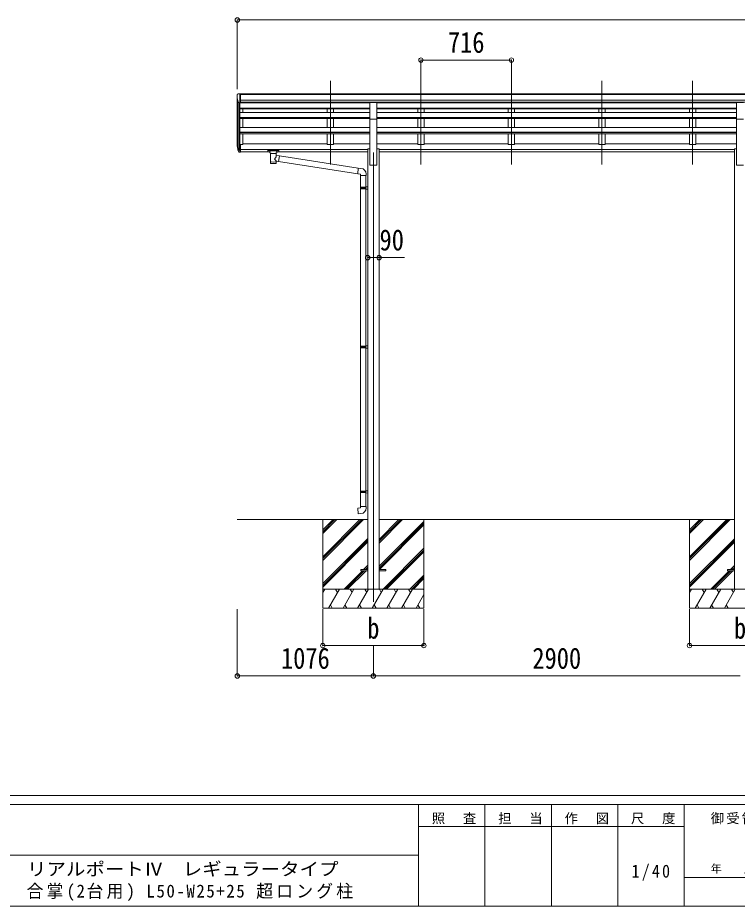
# Model space of a CAD drawing. Units: millimetres at full size. Extents: x -9783 to 33754, y -10064 to 6752.
# Drawn here: x 36 to 5726, y -6828 to 194 of the extents above; entities that cross this region are included whole.
import ezdxf
from ezdxf.enums import TextEntityAlignment as Align

# ---------------------------------------------------------------- set-up
doc = ezdxf.new("R2010")
doc.units = ezdxf.units.MM
doc.header["$LTSCALE"] = 35
doc.header["$PDMODE"] = 32
doc.header["$PDSIZE"] = 35
for name, color, linetype, lineweight in [('0-0_0', 7, 'Continuous', 9), ('0-1_本体', 4, 'Continuous', 9), ('0-2_部品', 7, 'Continuous', 9), ('0-8_PARTS2', 2, 'Continuous', 9), ('0-A_寸法', 6, 'Continuous', 9), ('F-0_240', 7, 'Continuous', 9)]:
    doc.layers.add(name, color=color, linetype=linetype, lineweight=lineweight)
doc.styles.add('ＭＳ ゴシック', font='')
doc.styles.get('ＭＳ ゴシック').set_extended_font_data('MS Gothic')

msp = doc.modelspace()

# ---------------------------------------------------------------- linework, layer by layer
at = {"layer": '0-0_0'}
for p, q in [((1772.2, -3771.76), (2803, -3771.76)), ((2448.2, -3771.76), (2448.2, -4471.76)), ((2448.2, -4065.94), (2742.38, -3771.76)), ((2448.2, -4080.08), (2756.53, -3771.76)), ((2448.2, -4094.22), (2770.67, -3771.76)), ((2448.2, -3882.09), (2558.54, -3771.76)), ((2448.2, -3867.95), (2544.39, -3771.76)), ((2448.2, -3853.81), (2530.25, -3771.76)), ((2893.4, -3771.76), (5703, -3771.76)), ((2893.4, -3957.39), (3079.04, -3771.76)), ((2893.4, -3943.25), (3064.89, -3771.76)), ((2893.4, -3929.11), (3050.75, -3771.76)), ((2893.4, -4141.24), (3248.2, -3786.44)), ((3248.2, -3771.76), (3248.2, -4471.76)), ((5348.2, -3771.76), (5348.2, -4471.76)), ((5348.2, -4065.94), (5642.38, -3771.76)), ((5348.2, -4080.08), (5656.53, -3771.76)), ((5348.2, -4094.22), (5670.67, -3771.76)), ((5348.2, -3882.09), (5458.54, -3771.76)), ((5348.2, -3867.95), (5444.39, -3771.76)), ((5348.2, -3853.81), (5430.25, -3771.76)), ((2893.4, -4155.38), (3248.2, -3800.58)), ((2895.66, -4167.26), (3248.2, -3814.73)), ((2448.2, -4278.07), (2803, -3923.27)), ((5348.2, -4278.07), (5703, -3923.27)), ((2448.2, -4292.21), (2803, -3937.42)), ((2448.2, -4306.36), (2803, -3951.56)), ((2925.01, -4321.76), (3248.2, -3998.57)), ((5348.2, -4292.21), (5703, -3937.42)), ((5348.2, -4306.36), (5703, -3951.56)), ((2939.15, -4321.76), (3248.2, -4012.71)), ((2953.3, -4321.76), (3248.2, -4026.86)), ((2771.15, -4167.26), (2803, -4135.4)), ((5671.15, -4167.26), (5703, -4135.4)), ((2616.65, -4321.76), (2762.15, -4176.26)), ((2630.79, -4321.76), (2776.29, -4176.26)), ((2644.93, -4321.76), (2790.43, -4176.26)), ((2785.29, -4167.26), (2803, -4149.55)), ((2799.43, -4167.26), (2803, -4163.69)), ((3137.15, -4321.76), (3248.2, -4210.7)), ((5516.65, -4321.76), (5662.15, -4176.26)), ((5530.79, -4321.76), (5676.29, -4176.26)), ((5544.93, -4321.76), (5690.43, -4176.26)), ((5685.29, -4167.26), (5703, -4149.55)), ((5699.43, -4167.26), (5703, -4163.69)), ((3151.29, -4321.76), (3248.2, -4224.85)), ((3165.43, -4321.76), (3248.2, -4238.99)), ((3248.2, -4321.76), (2448.2, -4321.76)), ((2448.2, -4349.26), (2464.08, -4321.76)), ((2492.95, -4471.76), (2579.55, -4321.76)), ((2564.55, -4347.74), (2549.55, -4321.76)), ((2608.42, -4471.76), (2695.02, -4321.76)), ((2680.02, -4347.74), (2665.02, -4321.76)), ((2723.89, -4471.76), (2810.49, -4321.76)), ((2795.49, -4347.74), (2780.49, -4321.76)), ((2839.36, -4471.76), (2925.96, -4321.76)), ((2910.96, -4347.74), (2895.96, -4321.76)), ((2954.83, -4471.76), (3041.43, -4321.76)), ((3026.43, -4347.74), (3011.43, -4321.76)), ((3070.3, -4471.76), (3156.9, -4321.76)), ((3126.9, -4321.76), (3141.9, -4347.74)), ((3242.37, -4321.76), (3248.2, -4331.86)), ((6148.2, -4321.76), (5348.2, -4321.76)), ((5348.2, -4349.26), (5364.08, -4321.76)), ((5392.95, -4471.76), (5479.55, -4321.76)), ((5464.55, -4347.74), (5449.55, -4321.76)), ((5508.42, -4471.76), (5595.02, -4321.76)), ((5580.02, -4347.74), (5565.02, -4321.76)), ((5623.89, -4471.76), (5710.49, -4321.76)), ((5695.49, -4347.74), (5680.49, -4321.76)), ((3185.77, -4471.76), (3248.2, -4363.62)), ((2448.2, -4471.76), (3248.2, -4471.76)), ((2507.95, -4445.78), (2522.95, -4471.76)), ((2623.42, -4445.78), (2638.42, -4471.76)), ((2738.89, -4445.78), (2753.89, -4471.76)), ((2854.36, -4445.78), (2869.36, -4471.76)), ((2969.83, -4445.78), (2984.83, -4471.76)), ((3085.3, -4445.78), (3100.3, -4471.76)), ((3200.77, -4445.78), (3215.77, -4471.76)), ((5348.2, -4471.76), (6148.2, -4471.76)), ((5407.95, -4445.78), (5422.95, -4471.76)), ((5523.42, -4445.78), (5538.42, -4471.76)), ((5638.89, -4445.78), (5653.89, -4471.76))]:
    msp.add_line(p, q, dxfattribs=at)
at = {"layer": '0-1_本体'}
for p, q in [((1798.7, -407.64), (6797.7, -407.64)), ((1798.7, -412.99), (6797.7, -412.99)), ((1772.2, -808.64), (1772.2, -444.39)), ((1776.49, -463.19), (1776.49, -832.9)), ((1786.2, -478.55), (1786.2, -850.9)), ((1792.2, -479.02), (1792.2, -806.47)), ((1792.2, -479.03), (2820.7, -479.03)), ((1798.7, -456.52), (6797.7, -456.52)), ((1798.7, -474.19), (6797.7, -474.19)), ((2820.7, -476.56), (1798.7, -476.56)), ((2483.2, -476.56), (2483.2, -479.03)), ((2533.2, -476.56), (2533.2, -479.03)), ((2875.7, -476.56), (5720.7, -476.56)), ((2875.7, -479.03), (5720.7, -479.03)), ((3199.2, -476.56), (3199.2, -479.03)), ((3249.2, -476.56), (3249.2, -479.03)), ((3915.2, -476.56), (3915.2, -479.03)), ((3965.2, -476.56), (3965.2, -479.03)), ((4631.2, -476.56), (4631.2, -479.03)), ((4681.2, -476.56), (4681.2, -479.03)), ((5347.2, -476.56), (5347.2, -479.03)), ((5397.2, -476.56), (5397.2, -479.03)), ((1792.2, -521.22), (2820.7, -521.22)), ((1792.2, -522.62), (2820.7, -522.62)), ((1792.2, -526.31), (2820.7, -526.31)), ((1792.2, -553.55), (2820.7, -553.55)), ((1817.2, -553.55), (1817.2, -526.31)), ((2483.2, -526.31), (2483.2, -553.55)), ((2533.2, -526.31), (2533.2, -553.55)), ((2875.7, -521.22), (5720.7, -521.22)), ((2875.7, -522.62), (5720.7, -522.62)), ((2875.7, -526.31), (5720.7, -526.31)), ((2875.7, -553.55), (5720.7, -553.55)), ((3199.2, -526.31), (3199.2, -553.55)), ((3249.2, -526.31), (3249.2, -553.55)), ((3915.2, -526.31), (3915.2, -553.55)), ((3965.2, -526.31), (3965.2, -553.55)), ((4631.2, -526.31), (4631.2, -553.55)), ((4681.2, -526.31), (4681.2, -553.55)), ((5347.2, -526.31), (5347.2, -553.55)), ((5397.2, -526.31), (5397.2, -553.55)), ((1792.2, -594.28), (2820.7, -594.28)), ((1792.2, -595.77), (2820.7, -595.77)), ((1792.2, -602.58), (2820.7, -602.58)), ((1817.2, -672.07), (1817.2, -602.58)), ((2483.2, -602.58), (2483.2, -672.07)), ((2533.2, -602.58), (2533.2, -672.07)), ((2820.7, -971.76), (2820.7, -607.82)), ((2875.7, -594.28), (5720.7, -594.28)), ((2875.7, -595.77), (5720.7, -595.77)), ((2875.7, -602.58), (5720.7, -602.58)), ((2875.7, -971.76), (2875.7, -607.82)), ((3199.2, -602.58), (3199.2, -672.07)), ((3249.2, -602.58), (3249.2, -672.07)), ((3915.2, -602.58), (3915.2, -672.07)), ((3965.2, -602.58), (3965.2, -672.07)), ((4631.2, -602.58), (4631.2, -672.07)), ((4681.2, -602.58), (4681.2, -672.07)), ((5347.2, -602.58), (5347.2, -672.07)), ((5397.2, -602.58), (5397.2, -672.07)), ((5720.7, -971.76), (5720.7, -607.82)), ((1792.2, -672.07), (2820.7, -672.07)), ((2875.7, -672.07), (5720.7, -672.07)), ((1792.2, -711.38), (2820.7, -711.38)), ((1792.2, -712.86), (2820.7, -712.86)), ((1792.2, -722.34), (2820.7, -722.34)), ((1817.2, -807.29), (1817.2, -722.34)), ((2483.2, -722.34), (2483.2, -807.29)), ((2875.7, -711.38), (5720.7, -711.38)), ((2875.7, -712.86), (5720.7, -712.86)), ((2875.7, -722.34), (5720.7, -722.34)), ((3199.2, -722.34), (3199.2, -807.29)), ((3915.2, -722.34), (3915.2, -807.29)), ((4631.2, -722.34), (4631.2, -807.29)), ((5347.2, -722.34), (5347.2, -807.29)), ((1798.7, -807.29), (1817.2, -807.29)), ((1817.2, -802.49), (2483.2, -802.49)), ((2533.2, -802.49), (2820.7, -802.49)), ((2803.2, -841.76), (2820.7, -841.76)), ((2803.2, -841.76), (2803.2, -4321.76)), ((2875.7, -802.49), (3199.2, -802.49)), ((2875.7, -841.76), (2893.2, -841.76)), ((2893.2, -841.76), (2893.2, -4321.76)), ((3249.2, -802.49), (3915.2, -802.49)), ((3965.2, -802.49), (4631.2, -802.49)), ((4681.2, -802.49), (5347.2, -802.49)), ((5397.2, -802.49), (5720.7, -802.49)), ((5703.2, -841.76), (5720.7, -841.76)), ((5703.2, -841.76), (5703.2, -4321.76)), ((1798.7, -846.8), (2803.2, -846.8)), ((1798.7, -848.18), (2803.2, -848.18)), ((1798.7, -865.36), (2030.2, -865.36)), ((2084.2, -865.36), (2803.2, -865.36)), ((2893.2, -846.8), (5703.2, -846.8)), ((2893.2, -848.18), (5703.2, -848.18)), ((2893.2, -865.36), (5703.2, -865.36)), ((2820.7, -971.76), (2875.7, -971.76)), ((5720.7, -971.76), (5775.7, -971.76))]:
    msp.add_line(p, q, dxfattribs=at)
for points in [[(2533.2, -722.34), (2533.2, -807.29), (2483.2, -807.29)], [(3249.2, -722.34), (3249.2, -807.29), (3199.2, -807.29)], [(3965.2, -722.34), (3965.2, -807.29), (3915.2, -807.29)], [(4681.2, -722.34), (4681.2, -807.29), (4631.2, -807.29)], [(5397.2, -722.34), (5397.2, -807.29), (5347.2, -807.29)]]:
    msp.add_lwpolyline(points, dxfattribs=at)
at = {"layer": '0-2_部品'}
for p, q in [((1770.2, -415.41), (1770.2, -416.04)), ((1777.11, -406.61), (1773.05, -412.41)), ((1780.2, -406.04), (1777.87, -406.18)), ((1780.2, -406.04), (1798.7, -406.04)), ((1792.2, -479.02), (1792.2, -406.04)), ((1798.7, -406.04), (1808.7, -406.13)), ((1798.7, -478.02), (1798.7, -406.04)), ((1808.7, -407.64), (1808.7, -406.13)), ((1784.58, -477.21), (1775.3, -461.14)), ((1792.2, -479.02), (1787, -478.7)), ((1798.7, -478.02), (1792.2, -478.02)), ((2820.7, -475.91), (2875.7, -475.91)), ((2820.7, -607.98), (2820.7, -475.91)), ((2875.7, -607.98), (2875.7, -475.91)), ((5720.7, -475.91), (5775.7, -475.91)), ((5720.7, -607.98), (5720.7, -475.91)), ((2820.7, -607.98), (2875.7, -607.98)), ((5720.7, -607.98), (5775.7, -607.98)), ((1774.6, -832.51), (1784.76, -851.68)), ((1785.77, -850.43), (1776.02, -832.01)), ((1792.2, -806.47), (1792.2, -868.35)), ((1798.7, -806.47), (1792.2, -806.47)), ((1798.7, -806.47), (1798.7, -867.53)), ((1777.18, -849.36), (1784.76, -866.85)), ((1792.2, -851.18), (1787.07, -851.18)), ((1792.2, -853.18), (1787.36, -853.18)), ((1792.2, -868.35), (1787.36, -868.35)), ((1798.7, -844.78), (1792.2, -844.78)), ((1798.7, -850.18), (1792.2, -850.18)), ((1798.7, -867.53), (1792.2, -867.53)), ((2013.7, -853.24), (2013.7, -864)), ((2013.7, -853.43), (2013.7, -854.97)), ((2015.7, -852.58), (2098.7, -852.58)), ((2015.7, -854.76), (2098.7, -854.76)), ((2015.7, -864.67), (2030.2, -864.67)), ((2030.2, -871.47), (2030.2, -861.2)), ((2034.3, -875.97), (2034.29, -956.26)), ((2080.1, -893.55), (2080.1, -875.96)), ((2105.33, -897.45), (2080.1, -893.54)), ((2084.2, -871.47), (2084.2, -861.2)), ((2084.2, -864.67), (2098.7, -864.67)), ((2105.33, -897.45), (2098.31, -942.71)), ((2100.7, -853.24), (2100.7, -864)), ((2105.33, -897.45), (2729.29, -994.25)), ((2080.12, -956.26), (2080.1, -939.64)), ((2080.1, -939.89), (2098.31, -942.71)), ((2725.28, -1040.08), (2098.31, -942.71)), ((2750.13, -996.07), (2729.29, -994.25)), ((2745.2, -1051.82), (2791.2, -1051.82)), ((2747.2, -1051.82), (2747.2, -1145.82)), ((2789.2, -1051.82), (2789.2, -1143.26)), ((2791.2, -1051.82), (2791.2, -1040.9)), ((2745.2, -1147.82), (2746.2, -1145.82)), ((2745.2, -1147.82), (2789.2, -1147.82)), ((2745.2, -1147.82), (2745.2, -1155.82)), ((2745.2, -1155.82), (2789.2, -1155.82)), ((2745.2, -1155.82), (2746.2, -1157.82)), ((2746.2, -1145.82), (2789.2, -1145.82)), ((2746.2, -1157.82), (2789.2, -1157.82)), ((2747.2, -1157.82), (2747.2, -2402.01)), ((2784.73, -1147.82), (2784.3, -1145.82)), ((2787.2, -1143.32), (2803.2, -1142.85)), ((2787.2, -1145.32), (2787.2, -1143.32)), ((2787.2, -1145.32), (2789.2, -1145.32)), ((2787.2, -1160.32), (2787.2, -1158.32)), ((2787.2, -1160.32), (2803.2, -1160.79)), ((2789.2, -1160.38), (2789.2, -2399.45)), ((2803.2, -1142.85), (2803.2, -1160.79)), ((2745.2, -2404.01), (2746.2, -2402.01)), ((2745.2, -2404.01), (2789.2, -2404.01)), ((2745.2, -2404.01), (2745.2, -2412.01)), ((2745.2, -2412.01), (2789.2, -2412.01)), ((2745.2, -2412.01), (2746.2, -2414.01)), ((2746.2, -2402.01), (2789.2, -2402.01)), ((2746.2, -2414.01), (2789.2, -2414.01)), ((2747.2, -2414.01), (2747.2, -3547.17)), ((2784.73, -2404.01), (2784.3, -2402.01)), ((2787.2, -2399.51), (2803.2, -2399.04)), ((2787.2, -2401.51), (2787.2, -2399.51)), ((2787.2, -2401.51), (2789.2, -2401.51)), ((2787.2, -2416.51), (2787.2, -2414.51)), ((2787.2, -2416.51), (2803.2, -2416.98)), ((2789.2, -2416.57), (2789.2, -3544.61)), ((2803.2, -2399.04), (2803.2, -2416.98)), ((2745.2, -3549.17), (2746.2, -3547.17)), ((2745.2, -3549.17), (2789.2, -3549.17)), ((2745.2, -3549.17), (2745.2, -3557.17)), ((2745.2, -3557.17), (2789.2, -3557.17)), ((2745.2, -3557.17), (2746.2, -3559.17)), ((2746.2, -3547.17), (2789.2, -3547.17)), ((2746.2, -3559.17), (2789.2, -3559.17)), ((2747.2, -3559.17), (2747.2, -3669.17)), ((2784.73, -3549.17), (2784.3, -3547.17)), ((2787.2, -3544.67), (2803.2, -3544.2)), ((2787.2, -3546.67), (2787.2, -3544.67)), ((2787.2, -3546.67), (2789.2, -3546.67)), ((2787.2, -3561.67), (2787.2, -3559.67)), ((2787.2, -3561.67), (2803.2, -3562.14)), ((2789.2, -3561.73), (2789.2, -3669.17)), ((2803.2, -3544.2), (2803.2, -3562.14)), ((2745.2, -3669.17), (2791.2, -3669.17)), ((2745.2, -3679.17), (2745.2, -3669.17)), ((2791.2, -3669.17), (2791.2, -3680.08))]:
    msp.add_line(p, q, dxfattribs=at)
at = {"layer": '0-2_部品', "color": 4}
for p, q in [((2748.4, -4167.26), (2748.4, -4176.26)), ((2803.2, -4167.26), (2748.4, -4167.26)), ((2803.2, -4176.26), (2748.4, -4176.26)), ((2948, -4167.26), (2893.2, -4167.26)), ((5648.4, -4167.26), (5648.4, -4176.26)), ((5703.2, -4167.26), (5648.4, -4167.26)), ((5703.2, -4176.26), (5648.4, -4176.26))]:
    msp.add_line(p, q, dxfattribs=at)
at = {"layer": '0-2_部品'}
for points in [[(2013.7, -853.24), (2013.74, -853.05), (2013.83, -852.91), (2013.92, -852.82), (2014.02, -852.76), (2014.15, -852.71), (2014.44, -852.65), (2014.93, -852.6), (2015.47, -852.58), (2015.7, -852.58)], [(2013.7, -864), (2013.74, -864.2), (2013.83, -864.33), (2013.92, -864.43), (2014.02, -864.49), (2014.15, -864.53), (2014.44, -864.6), (2014.93, -864.64), (2015.47, -864.66), (2015.7, -864.67)], [(2030.24, -871.42), (2030.22, -871.77), (2030.47, -872.73), (2030.99, -873.61), (2031.79, -874.45), (2032.9, -875.25), (2034.3, -875.97)], [(2080.1, -875.96), (2080.34, -875.87), (2081.69, -875.13), (2082.81, -874.29), (2083.56, -873.42), (2084.02, -872.52), (2084.19, -871.63)], [(2098.7, -852.58), (2099.06, -852.58), (2099.59, -852.61), (2100.04, -852.66), (2100.34, -852.74), (2100.51, -852.83), (2100.63, -852.97), (2100.7, -853.15), (2100.7, -853.24)], [(2098.7, -864.67), (2099.06, -864.66), (2099.59, -864.64), (2100.04, -864.58), (2100.34, -864.51), (2100.51, -864.41), (2100.63, -864.27), (2100.7, -864.09), (2100.7, -864)], [(2729.29, -994.25), (2725.28, -1040.08), (2745.2, -1041.82), (2745.2, -1051.82)], [(2784.73, -1147.82), (2784.73, -1155.82), (2784.3, -1157.82)], [(2787.2, -1158.32), (2789.2, -1158.32), (2789.2, -1145.32)], [(2784.73, -2404.01), (2784.73, -2412.01), (2784.3, -2414.01)], [(2787.2, -2414.51), (2789.2, -2414.51), (2789.2, -2401.51)], [(2784.73, -3549.17), (2784.73, -3557.17), (2784.3, -3559.17)], [(2787.2, -3559.67), (2789.2, -3559.67), (2789.2, -3546.67)], [(2750.13, -3724.91), (2729.29, -3726.74), (2725.28, -3680.91), (2745.2, -3679.17)]]:
    msp.add_lwpolyline(points, dxfattribs=at)
at = {"layer": '0-2_部品', "color": 4}
msp.add_lwpolyline([(2948, -4167.26), (2948, -4176.26), (2893.2, -4176.26)], dxfattribs=at)
at = {"layer": '0-2_部品'}
for centre, radius, start, end in [((1773.2, -415.41), 3, 93, 180), ((1972.2, -416.04), 202, 180, 192.90261), ((1777.93, -407.18), 1, 93.5, 145), ((1787.18, -475.71), 3, 210, 266.5), ((1860.86, -810.34), 89.07, 174.49576, 194.41188), ((1860.15, -806.06), 88.05, 177.22392, 197.21071), ((1905.42, -813.28), 133.22, 183.27987, 195.71302), ((1787.36, -850.18), 3, 210, 270), ((1787.36, -865.35), 3, 210, 270), ((1787.07, -849.68), 1.5, 210, 270), ((2746.2, -1040.9), 45, 0, 85), ((2746.2, -3680.08), 45, 275, 0)]:
    msp.add_arc(centre, radius, start, end, dxfattribs=at)
for centre, major_axis, ratio, start_param, end_param in [((2015.7, -854.97), (2, 0), 0.109601, 1.5707963, 3.1415927), ((2057.2, -861.2), (27, 0), 0.122176, 6.2831853, 9.424778), ((2057.22, -876.43), (-22.91, 0.42), 0.072511, 0.0008029, 1.5715993), ((2057.22, -878.05), (-22.91, 0.42), 0.072511, 0.0008029, 1.5715993), ((2057.19, -876.43), (22.92, 0.42), 0.07247, 4.71158, 6.2823764), ((2057.19, -878.05), (22.92, 0.42), 0.07247, 4.71158, 6.2823764), ((2057.2, -920.09), (-22.81, -26.62), 0.234429, 1.6855472, 3.1268519), ((2068.2, -871.47), (16, 0), 0.361356, 6.2636979, 6.2831853), ((2098.7, -854.97), (2, 0), 0.109601, 0, 1.5707963), ((2057.2, -956.26), (22.92, 0), 0.101955, 3.1415499, 6.2833984), ((2057.2, -943.82), (22.91, 0), 0.122865, 3.1415927, 6.2831853), ((2059.76, -917.44), (20.32, -22.25), 0.045535, 0.0389954, 1.3075346)]:
    msp.add_ellipse(centre, major_axis=major_axis, ratio=ratio, start_param=start_param, end_param=end_param, dxfattribs=at)
at = {"layer": '0-8_PARTS2'}
for p, q in [((2508.2, -965.56), (2508.2, -303.03)), ((3224.2, -965.56), (3224.2, -303.03)), ((3940.2, -965.56), (3940.2, -303.03)), ((4656.2, -965.56), (4656.2, -303.03)), ((5372.2, -965.56), (5372.2, -303.03)), ((2848.2, -871.76), (2848.2, -4421.76))]:
    msp.add_line(p, q, dxfattribs=at)
at = {"layer": '0-A_寸法'}
for p, q in [((1772.2, 176.6), (1772.2, -369.03)), ((1772.2, 176.6), (6824.2, 176.6)), ((3224.2, -140.02), (3224.2, -369.03)), ((3224.2, -140.02), (3940.2, -140.02)), ((3940.2, -140.02), (3940.2, -369.03)), ((2803.2, -1701.94), (2893.2, -1701.94)), ((2893.2, -1701.94), (3093.2, -1701.94)), ((1772.2, -5008.13), (1772.2, -4479.18)), ((2448.2, -4768.15), (2448.2, -4479.18)), ((3248.2, -4768.15), (3248.2, -4479.18)), ((5348.2, -4768.15), (5348.2, -4479.18)), ((2448.2, -4768.15), (3248.2, -4768.15)), ((2848.2, -5008.13), (2848.2, -4768.15)), ((5348.2, -4768.15), (6148.2, -4768.15)), ((1772.2, -5008.13), (2848.2, -5008.13)), ((2848.2, -5008.13), (5748.2, -5008.13))]:
    msp.add_line(p, q, dxfattribs=at)
for p in [(1772.2, 176.6), (3224.2, -140.02), (3940.2, -140.02), (2803.2, -1701.94), (2893.2, -1701.94), (2448.2, -4768.15), (3248.2, -4768.15), (5348.2, -4768.15), (1772.2, -5008.13), (2848.2, -5008.13)]:
    msp.add_point(p, dxfattribs=at)
at = {"layer": 'F-0_240', "color": 5}
for p, q in [((-9783.03, -5953.1), (9396.97, -5953.1)), ((-9783.03, -6023.1), (6285.75, -6023.1)), ((3205.75, -6023.1), (3205.75, -6828.1)), ((3730.75, -6023.1), (3730.75, -6828.1)), ((4255.75, -6023.1), (4255.75, -6828.1)), ((4780.75, -6023.1), (4780.75, -6828.1)), ((5305.75, -6023.1), (5305.75, -6828.1)), ((3205.75, -6198.1), (5305.75, -6198.1)), ((-3969.25, -6425.6), (3205.75, -6425.6)), ((5305.75, -6600.6), (6285.75, -6600.6)), ((-9783.03, -6828.1), (9396.97, -6828.1))]:
    msp.add_line(p, q, dxfattribs=at)

# ---------------------------------------------------------------- texts
at = {"layer": '0-A_寸法', "color": 7, "style": 'ＭＳ ゴシック', "width": 0.85}
for s, p in [('716', (3437.83, -133.02)), ('90', (2896.95, -1694.94)), ('b', (2800.08, -4763.15)), ('b', (5700.08, -4763.15)), ('1076', (2117.7, -5001.13)), ('2900', (4105.7, -5001.13))]:
    msp.add_text(s, height=166.8, dxfattribs=at).set_placement(p, align=Align.BOTTOM_LEFT)
at = {"layer": 'F-0_240', "style": 'ＭＳ ゴシック', "width": 1.1}
msp.add_text('リアルポートⅣ\u3000レギュラータイプ', height=102.6, dxfattribs=at).set_placement((109.35, -6616.22), align=Align.BOTTOM_LEFT)
at = {"layer": 'F-0_240', "style": 'ＭＳ ゴシック'}
msp.add_text('年\u3000\u3000月\u3000\u3000日', height=64.15, dxfattribs=at).set_placement((5515.76, -6583.1), align=Align.BOTTOM_LEFT)
at = {"layer": 'F-0_240', "attachment_point": 7, "style": 'ＭＳ ゴシック'}
for s, insert, char_height in [('\\T1.17;照\u3000査', (3310.76, -6180.6), 76.98), ('\\T1.17;担\u3000当', (3835.76, -6180.6), 76.98), ('\\T1.17;作\u3000図', (4360.75, -6180.6), 76.98), ('\\T1.17;尺\u3000度', (4885.76, -6180.6), 76.98), ('\\T1.17;御受領印', (5515.75, -6180.6), 76.98), ('\\T1.28;\\W0.9;1/40', (4890.13, -6626.85), 102.6), ('\\T1.19;\\W0.95;合掌(2台用)\\~L50-W25+25\\~超ロング柱', (105.77, -6786.55), 102.6)]:
    msp.add_mtext(s, dxfattribs=dict(at, insert=insert, char_height=char_height))

doc.saveas('drawing.dxf')
